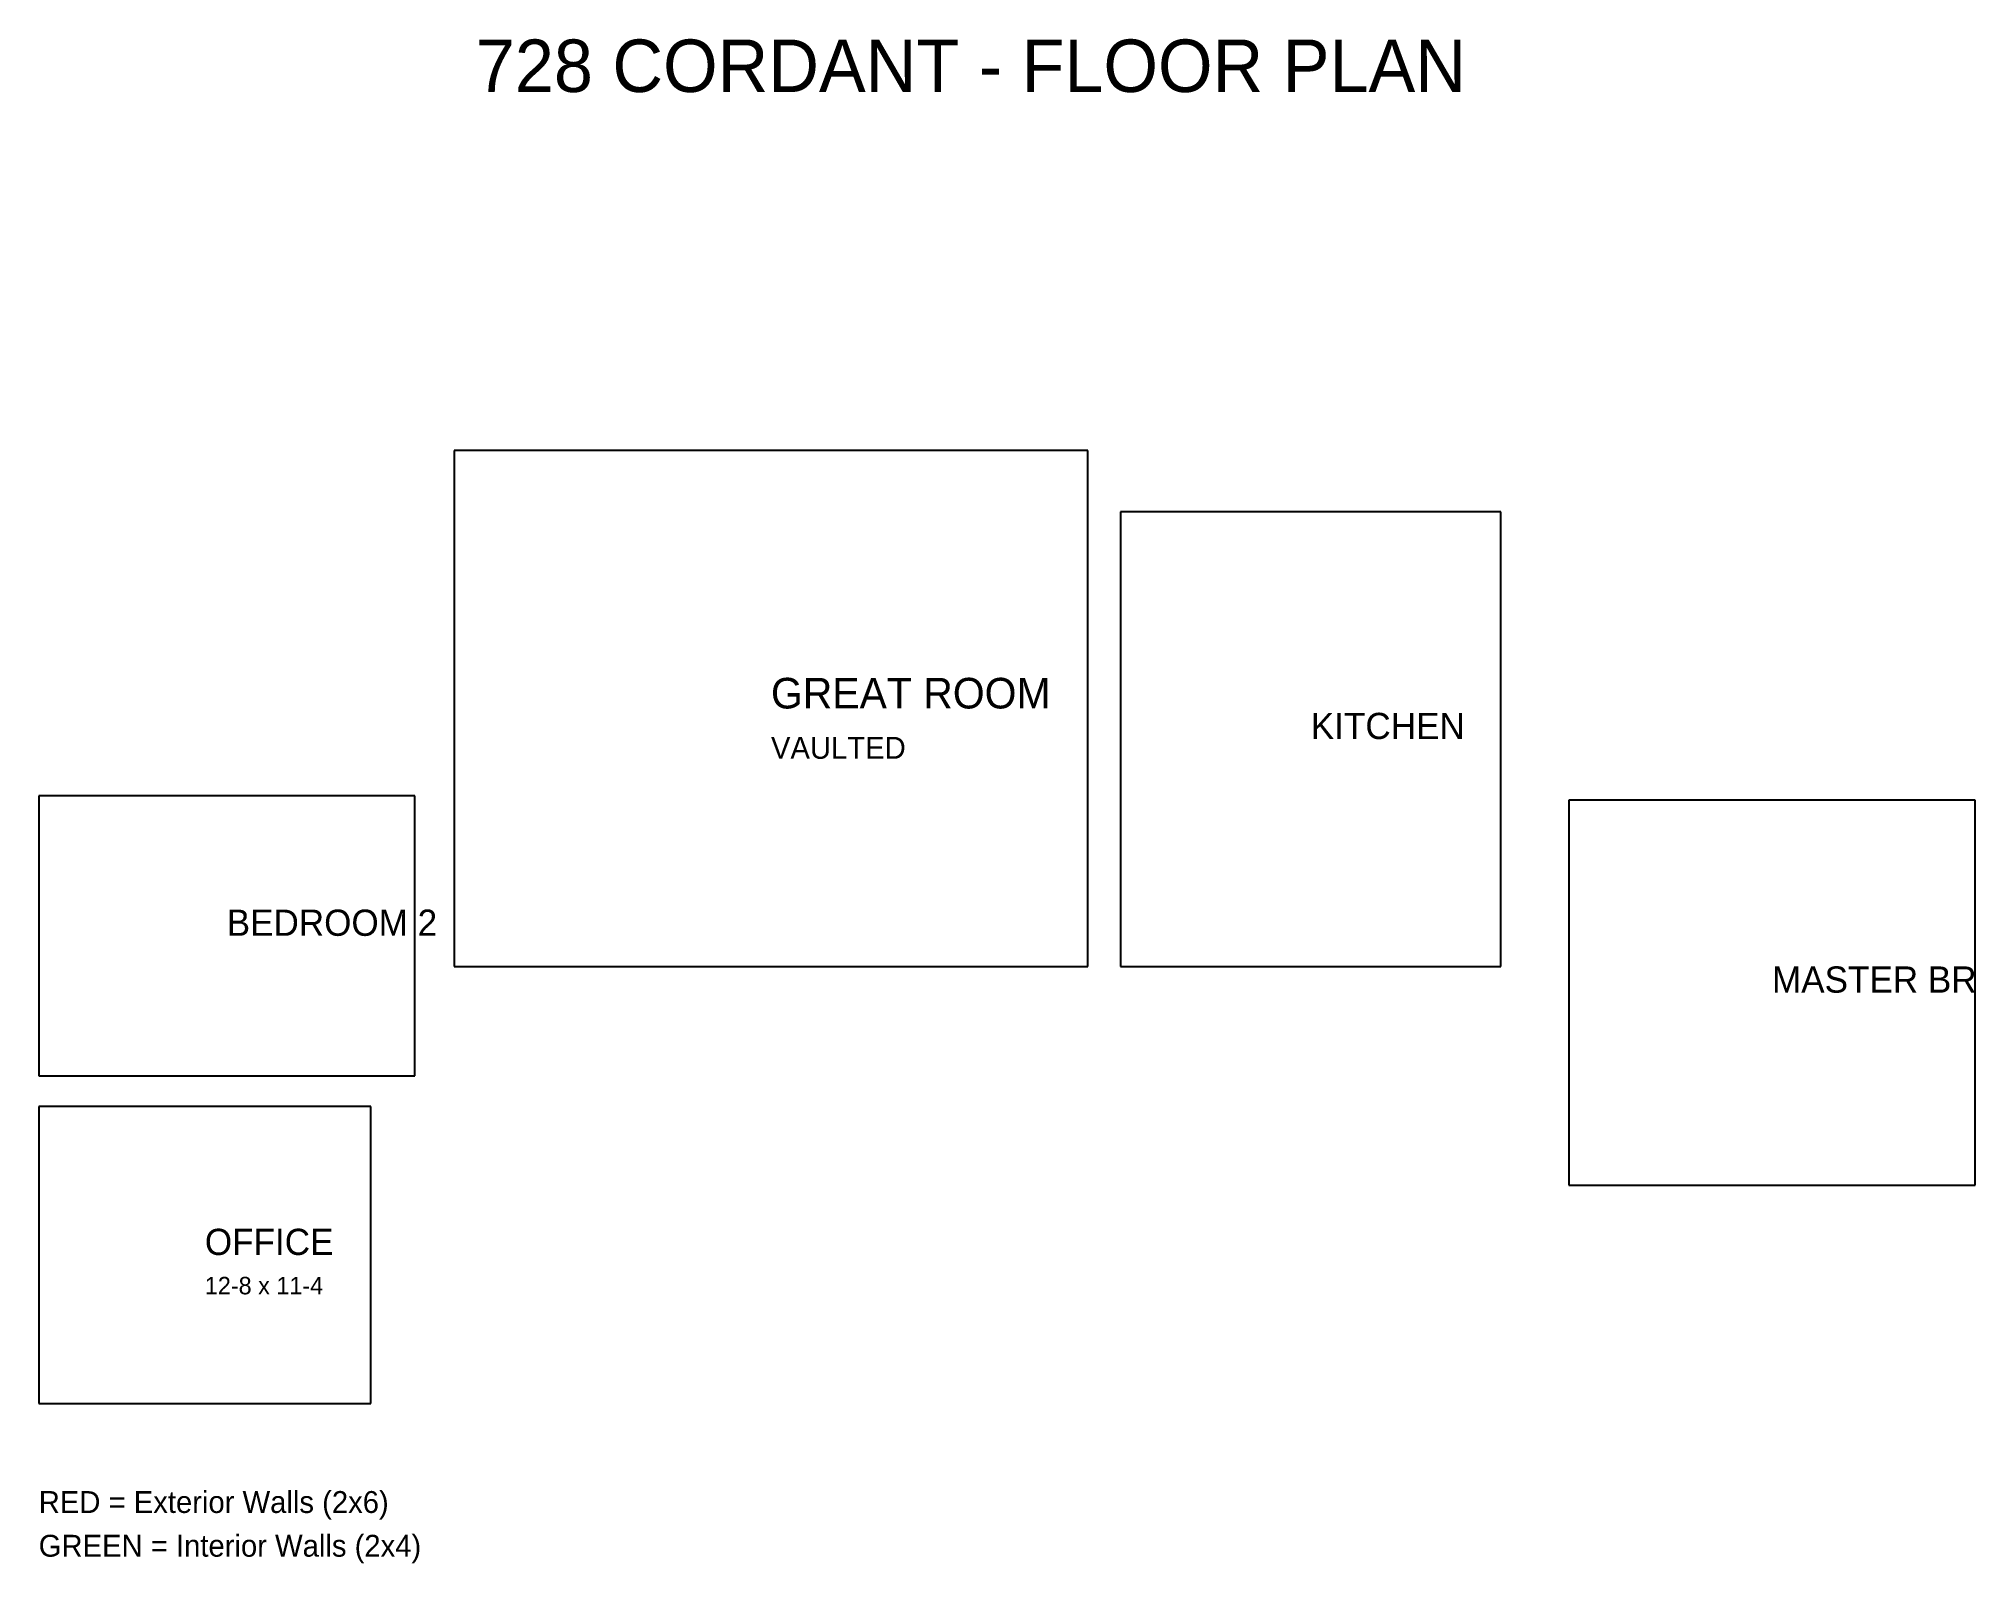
# Model space of a CAD drawing. Header units: inches. Extents: x 100 to 986, y 27 to 724.
import ezdxf

# ---------------------------------------------------------------- set-up
doc = ezdxf.new("R2010")
doc.units = ezdxf.units.IN
for name, color, linetype in [('TEXT', 7, 'CONTINUOUS'), ('WALLS-EXTERIOR', 1, 'CONTINUOUS'), ('WALLS-INTERIOR', 3, 'CONTINUOUS')]:
    doc.layers.add(name, color=color, linetype=linetype)

msp = doc.modelspace()

# ---------------------------------------------------------------- linework, layer by layer
at = {"layer": 'WALLS-EXTERIOR'}
for p, q in [((580, 536), (290, 536)), ((290, 536), (290, 300)), ((580, 300), (580, 536)), ((986, 376), (800, 376)), ((800, 376), (800, 200)), ((986, 200), (986, 376)), ((290, 300), (580, 300)), ((800, 200), (986, 200))]:
    msp.add_line(p, q, dxfattribs=at)
at = {"layer": 'WALLS-INTERIOR'}
for p, q in [((769, 508), (595, 508)), ((595, 508), (595, 300)), ((769, 300), (769, 508)), ((272, 378), (100, 378)), ((100, 378), (100, 250)), ((272, 250), (272, 378)), ((595, 300), (769, 300)), ((100, 250), (272, 250)), ((252, 236), (100, 236)), ((100, 236), (100, 100)), ((252, 100), (252, 236)), ((100, 100), (252, 100))]:
    msp.add_line(p, q, dxfattribs=at)

# ---------------------------------------------------------------- texts
at = {"layer": 'TEXT'}
for s, height, p in [('728 CORDANT - FLOOR PLAN', 24, (300, 700)), ('GREAT ROOM', 14, (435, 418)), ('KITCHEN', 12, (682, 404)), ('VAULTED', 10, (435, 395)), ('BEDROOM 2', 12, (186, 314)), ('MASTER BR', 12, (893, 288)), ('OFFICE', 12, (176, 168)), ('12-8 x 11-4', 8, (176, 150)), ('RED = Exterior Walls (2x6)', 10, (100, 50)), ('GREEN = Interior Walls (2x4)', 10, (100, 30))]:
    msp.add_text(s, height=height, dxfattribs=at).set_placement(p)

doc.saveas('drawing.dxf')
